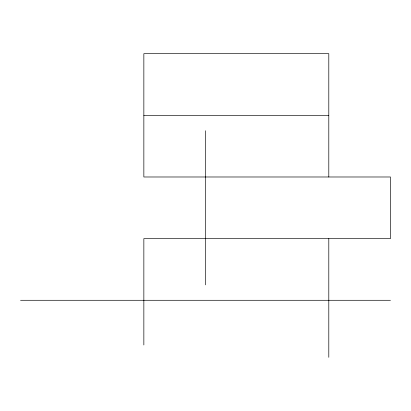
<?xml version="1.0" encoding="UTF-8"?>
<svg xmlns="http://www.w3.org/2000/svg" width="411" height="411" viewBox="0 0 411 411"><rect width="100%" height="100%" fill="white"/><g stroke="black" fill="none" stroke-linecap="round" stroke-linejoin="round"><path stroke-width="0.62" d="M143.85 115.337L328.8 115.337M20.55 300.287L390.45 300.287M328.8 176.987L328.8 53.687L143.85 53.687L143.85 176.987L390.45 176.987L390.45 238.637L143.85 238.637L143.85 344.983M328.8 238.637L328.8 357.313M205.5 130.749L205.5 284.874"/></g></svg>
